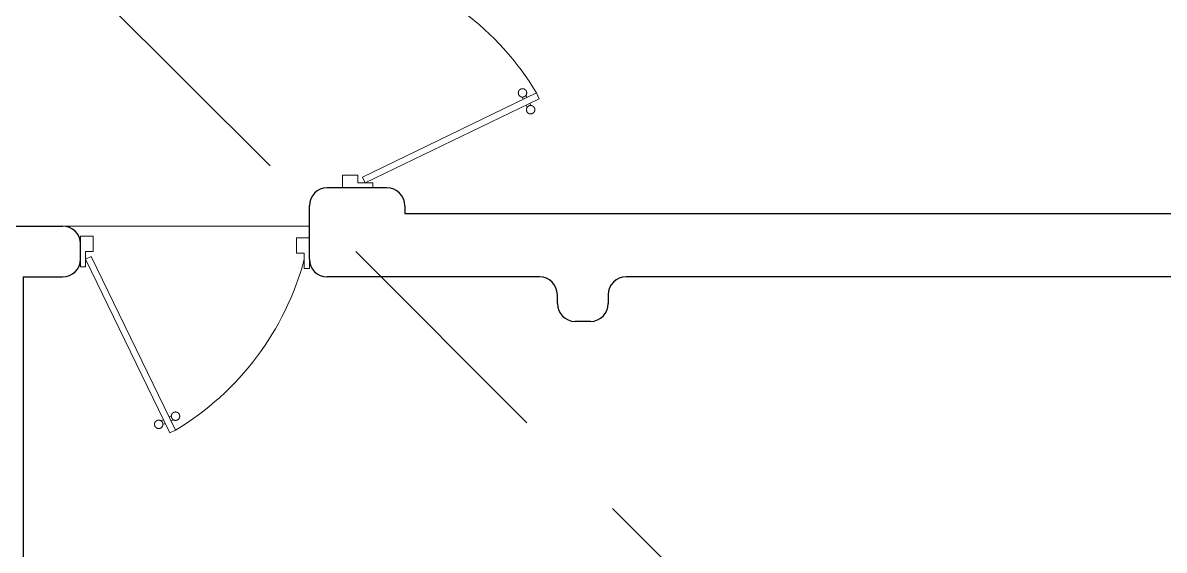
# Model space of a CAD drawing. Header units: metres. Extents: x -44 to 358, y -246 to 48.
# Drawn here: x 89.762 to 94.249, y -109.389 to -107.314 of the extents above; entities that cross this region are included whole.
import ezdxf

# ---------------------------------------------------------------- set-up
doc = ezdxf.new("R2010")
doc.units = ezdxf.units.M
doc.header["$LTSCALE"] = 0.3
doc.linetypes.add('HIDDEN2', pattern=[4.7625, 3.175, -1.5875])
for name, color, linetype, lineweight in [('A-DOOR', 7, 'Continuous', 5), ('A-WALL', 7, 'Continuous', 30), ('piso', 251, 'Continuous', 18)]:
    doc.layers.add(name, color=color, linetype=linetype, lineweight=lineweight)
doc.layers.add('Techos 1', color=7, linetype='HIDDEN2', lineweight=9, true_color=0x42391a)

# ---------------------------------------------------------------- blocks, each defined once
blk = doc.blocks.new('P90')
at = {"layer": 'A-DOOR'}
for p, q in [((-0.0476, -0.8576), (0.6364, -0.5264)), ((0.5992, -0.5445), (0.5949, -0.5355)), ((0.6473, -0.5489), (0.6364, -0.5264)), ((-0.0368, -0.88), (0.6473, -0.5489)), ((0.5843, -0.5517), (0.58, -0.5427)), ((0.5952, -0.5741), (0.5995, -0.5831)), ((0.6101, -0.5669), (0.6144, -0.5759)), ((-0.0368, -0.88), (-0.0476, -0.8576))]:
    blk.add_line(p, q, dxfattribs=at)
for points in [[(-0.06, -0.02), (-0.06, -0.05), (-0.12, -0.05), (-0.12, 0), (0, 0), (0, -0.02)], [(-0.0668, -0.88), (-0.0668, -0.85), (-0.1268, -0.85), (-0.1268, -0.9), (-0.0068, -0.9), (-0.0068, -0.88)]]:
    blk.add_lwpolyline(points, close=True, dxfattribs=at)
blk.add_arc((-0.3259, -1.105), 1.1228, 31.0139, 75.0797, dxfattribs=at)
for points in [[(0.5812, -0.5096), (0.5857, -0.5096), (0.5933, -0.5141), (0.5977, -0.5218), (0.5977, -0.5306), (0.5933, -0.5383), (0.5856, -0.5427), (0.5767, -0.5427), (0.5691, -0.5383), (0.5647, -0.5306), (0.5647, -0.5217), (0.5691, -0.514), (0.5768, -0.5096), (0.5812, -0.5096)], [(0.6133, -0.5758), (0.6177, -0.5758), (0.6254, -0.5803), (0.6298, -0.5879), (0.6298, -0.5968), (0.6253, -0.6045), (0.6176, -0.6089), (0.6088, -0.6089), (0.6011, -0.6044), (0.5967, -0.5967), (0.5967, -0.5879), (0.6011, -0.5802), (0.6088, -0.5758), (0.6133, -0.5758)]]:
    blk.add_open_spline(points, degree=2, dxfattribs=at)
blk = doc.blocks.new('PL MUEBLES 2N NASAS 09')
at = {"layer": 'A-WALL', "color": 2}
for p, q in [((223.2418, 43.6562), (223.0068, 43.6562)), ((222.9368, 43.3762), (222.9368, 43.5862)), ((223.3118, 43.5862), (223.3118, 43.5562)), ((223.3118, 43.5562), (229.215, 43.5562)), ((218.4318, 43.5062), (221.9668, 43.5062)), ((222.0368, 43.3762), (222.0368, 43.4362)), ((221.8118, 43.3062), (221.8118, 41.3562)), ((221.8118, 43.3062), (221.9668, 43.3062)), ((223.8418, 43.3062), (223.0068, 43.3062)), ((229.2418, 43.3062), (224.1818, 43.3062)), ((223.9118, 43.2012), (223.9118, 43.2362)), ((224.1118, 43.2362), (224.1118, 43.2012)), ((224.0418, 43.1312), (223.9818, 43.1312))]:
    blk.add_line(p, q, dxfattribs=at)
for centre, start, end in [((223.0068, 43.5862), 90, 180), ((223.2418, 43.5862), 0, 90), ((221.9668, 43.4362), 0, 90), ((221.9668, 43.3762), 270, 0), ((223.0068, 43.3762), 180, 270), ((223.8418, 43.2362), 0, 90), ((224.1818, 43.2362), 90, 180), ((223.9818, 43.2012), 180, 270), ((224.0418, 43.2012), 270, 360)]:
    blk.add_arc(centre, 0.07, start, end, dxfattribs=at)
at = {"layer": 'piso', "color": 2}
blk.add_line((221.9668, 43.5062), (222.9368, 43.5062), dxfattribs=at)
at = {"layer": 'Techos 1', "color": 2}
blk.add_line((222.1086, 44.4162), (226.014, 40.5107), dxfattribs=at)
at = {"layer": 'A-DOOR', "color": 2}
blk.add_blockref('P90', (223.1936, 44.5562), dxfattribs=at)
at = {"layer": 'A-DOOR', "color": 2, "rotation": 270}
blk.add_blockref('P90', (222.9368, 43.3394), dxfattribs=at)

msp = doc.modelspace()

# ---------------------------------------------------------------- block references
msp.add_blockref('PL MUEBLES 2N NASAS 09', (-132.0484004, -151.6197483))

doc.saveas('drawing.dxf')
